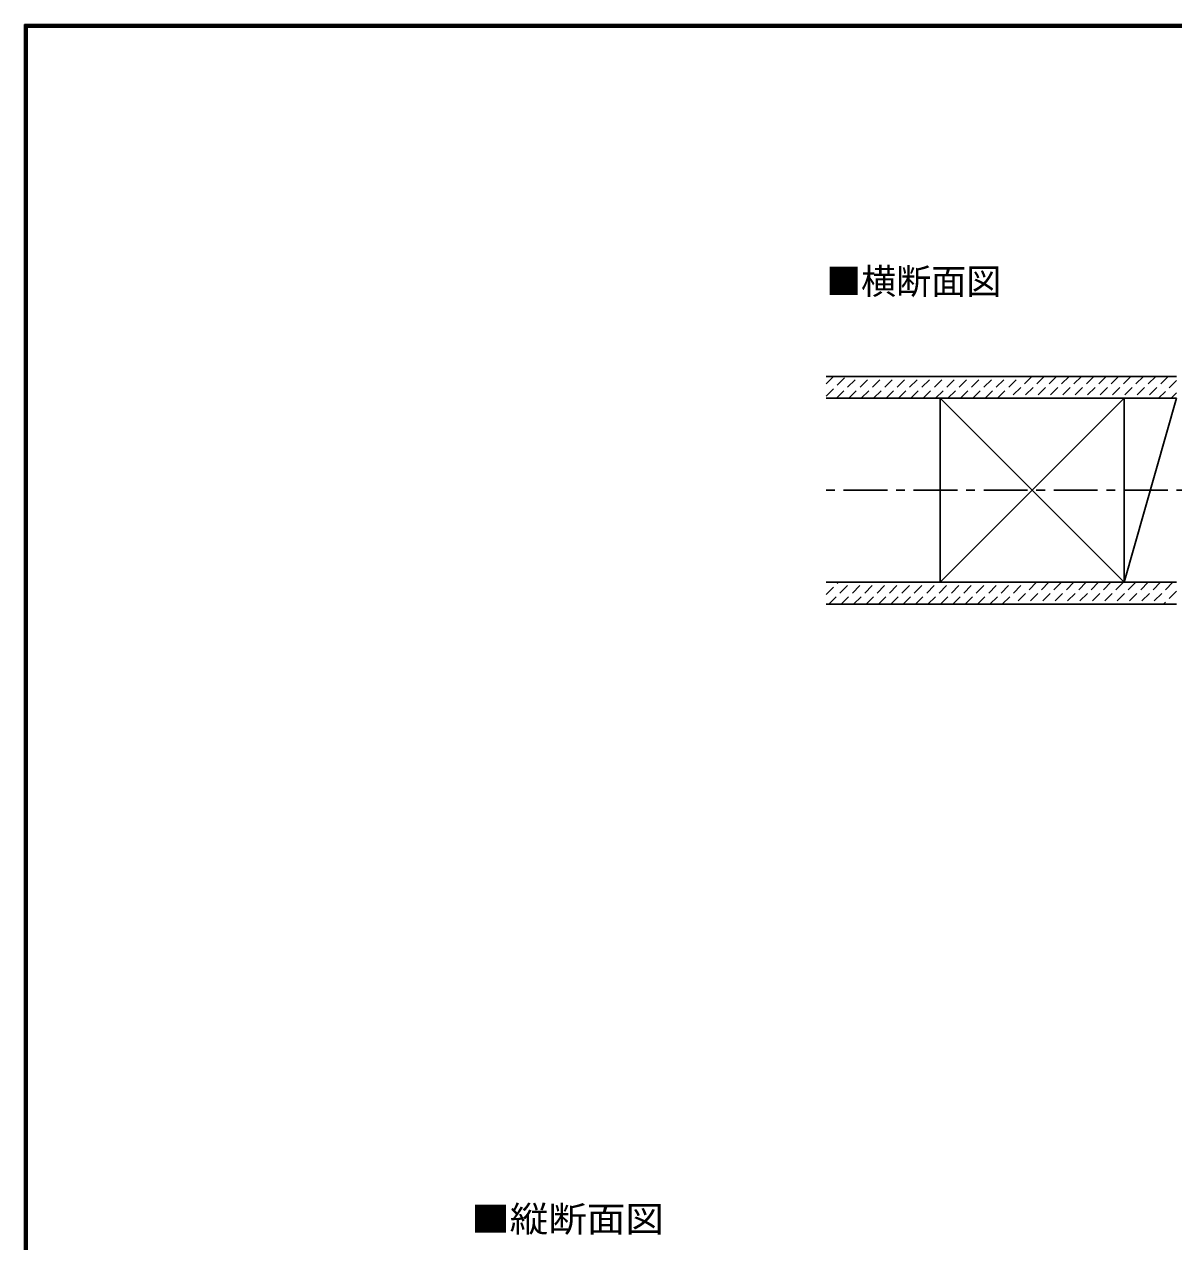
# Model space of a CAD drawing. Units: millimetres, scale not verified. Extents: x -973 to 977, y -718 to 696.
# Drawn here: x -973 to -317, y 1 to 696 of the extents above; entities that cross this region are included whole.
import ezdxf
from ezdxf.enums import TextEntityAlignment as Align

# ---------------------------------------------------------------- set-up
doc = ezdxf.new("R2010")
doc.units = ezdxf.units.MM
doc.header["$LTSCALE"] = 5
doc.linetypes.add('CHAIN1', pattern=[8, 5, -1, 1, -1])
doc.linetypes.add('DASHED1', pattern=[1.8, 1.2, -0.6])
for name, color, linetype in [('0-1_通り芯', 4, 'CHAIN1'), ('0-2_柱', 7, 'Continuous'), ('0-3_仕上げ', 2, 'Continuous'), ('0-A_文字', 3, 'Continuous'), ('0-C_ハッチ', 4, 'DASHED1'), ('F-1_枠', 6, 'Continuous')]:
    doc.layers.add(name, color=color, linetype=linetype)
doc.styles.add('ＭＳ ゴシック', font='')
doc.styles.get('ＭＳ ゴシック').set_extended_font_data('MS Gothic')

msp = doc.modelspace()

# ---------------------------------------------------------------- linework, layer by layer
at = {"layer": '0-1_通り芯'}
msp.add_line((519.135, 430), (-515.847, 430), dxfattribs=at)
at = {"layer": '0-2_柱', "color": 3}
for p, q in [((-450.726, 482.5), (-450.726, 377.5)), ((-345.726, 482.5), (-345.726, 377.5))]:
    msp.add_line(p, q, dxfattribs=at)
at = {"layer": '0-2_柱'}
for p, q in [((-345.726, 377.5), (-450.726, 482.5)), ((-450.726, 377.5), (-345.726, 482.5)), ((-315.847, 482.5), (-345.726, 377.5))]:
    msp.add_line(p, q, dxfattribs=at)
at = {"layer": '0-3_仕上げ'}
for p, q in [((-515.847, 495), (-315.847, 495)), ((-515.847, 482.5), (-315.847, 482.5)), ((-515.847, 377.5), (-315.847, 377.5)), ((-515.847, 365), (-315.847, 365))]:
    msp.add_line(p, q, dxfattribs=at)
at = {"layer": '0-C_ハッチ'}
for p, q in [((-515.847, 490.687), (-511.534, 495)), ((-515.847, 483.616), (-504.463, 495)), ((-509.892, 482.5), (-497.392, 495)), ((-502.821, 482.5), (-490.321, 495)), ((-495.75, 482.5), (-483.25, 495)), ((-488.679, 482.5), (-476.179, 495)), ((-481.608, 482.5), (-469.108, 495)), ((-474.536, 482.5), (-462.036, 495)), ((-467.465, 482.5), (-454.965, 495)), ((-460.394, 482.5), (-447.894, 495)), ((-453.323, 482.5), (-440.823, 495)), ((-446.252, 482.5), (-433.752, 495)), ((-439.181, 482.5), (-426.681, 495)), ((-432.11, 482.5), (-419.61, 495)), ((-425.039, 482.5), (-412.539, 495)), ((-417.968, 482.5), (-405.468, 495)), ((-398.397, 495), (-410.897, 482.5)), ((-391.326, 495), (-403.826, 482.5)), ((-384.255, 495), (-396.755, 482.5)), ((-377.184, 495), (-389.684, 482.5)), ((-370.113, 495), (-382.613, 482.5)), ((-363.041, 495), (-375.541, 482.5)), ((-355.97, 495), (-368.47, 482.5)), ((-348.899, 495), (-361.399, 482.5)), ((-341.828, 495), (-354.328, 482.5)), ((-334.757, 495), (-347.257, 482.5)), ((-327.686, 495), (-340.186, 482.5)), ((-320.615, 495), (-333.115, 482.5)), ((-315.847, 492.697), (-326.044, 482.5)), ((-315.847, 485.626), (-318.973, 482.5)), ((-515.847, 370.479), (-508.826, 377.5)), ((-514.255, 365), (-501.755, 377.5)), ((-507.184, 365), (-494.684, 377.5)), ((-500.113, 365), (-487.613, 377.5)), ((-493.041, 365), (-480.541, 377.5)), ((-485.97, 365), (-473.47, 377.5)), ((-478.899, 365), (-466.399, 377.5)), ((-471.828, 365), (-459.328, 377.5)), ((-464.757, 365), (-452.257, 377.5)), ((-457.686, 365), (-445.186, 377.5)), ((-450.615, 365), (-438.115, 377.5)), ((-443.544, 365), (-431.044, 377.5)), ((-436.473, 365), (-423.973, 377.5)), ((-429.402, 365), (-416.902, 377.5)), ((-422.331, 365), (-409.831, 377.5)), ((-415.26, 365), (-402.76, 377.5)), ((-395.689, 377.5), (-408.189, 365)), ((-388.618, 377.5), (-401.118, 365)), ((-381.547, 377.5), (-394.047, 365)), ((-374.475, 377.5), (-386.975, 365)), ((-367.404, 377.5), (-379.904, 365)), ((-360.333, 377.5), (-372.833, 365)), ((-353.262, 377.5), (-365.762, 365)), ((-346.191, 377.5), (-358.691, 365)), ((-339.12, 377.5), (-351.62, 365)), ((-332.049, 377.5), (-344.549, 365)), ((-324.978, 377.5), (-337.478, 365)), ((-317.907, 377.5), (-330.407, 365)), ((-315.847, 372.489), (-323.336, 365))]:
    msp.add_line(p, q, dxfattribs=at)
at = {"layer": 'F-1_枠'}
for p, q in [((-973.347, 695.833), (-973.347, -700.833)), ((-973.347, 695.833), (976.653, 695.833)), ((-973.347, 695), (976.653, 695)), ((-972.514, 695.833), (-972.514, -700.833)), ((-971.68, 695.833), (-971.68, -700.833)), ((-973.347, 694.167), (976.653, 694.167))]:
    msp.add_line(p, q, dxfattribs=at)

# ---------------------------------------------------------------- texts
at = {"layer": '0-A_文字', "color": 7, "style": 'ＭＳ ゴシック'}
msp.add_text('■横断面図', height=14.66, dxfattribs=at).set_placement((-515.847, 537.5), align=Align.BOTTOM_LEFT)
at = {"layer": '0-A_文字', "color": 7, "style": 'ＭＳ ゴシック', "width": 1.1}
msp.add_text('■縦断面図', height=14.66, dxfattribs=at).set_placement((-718.347, 2.5), align=Align.BOTTOM_LEFT)

doc.saveas('drawing.dxf')
